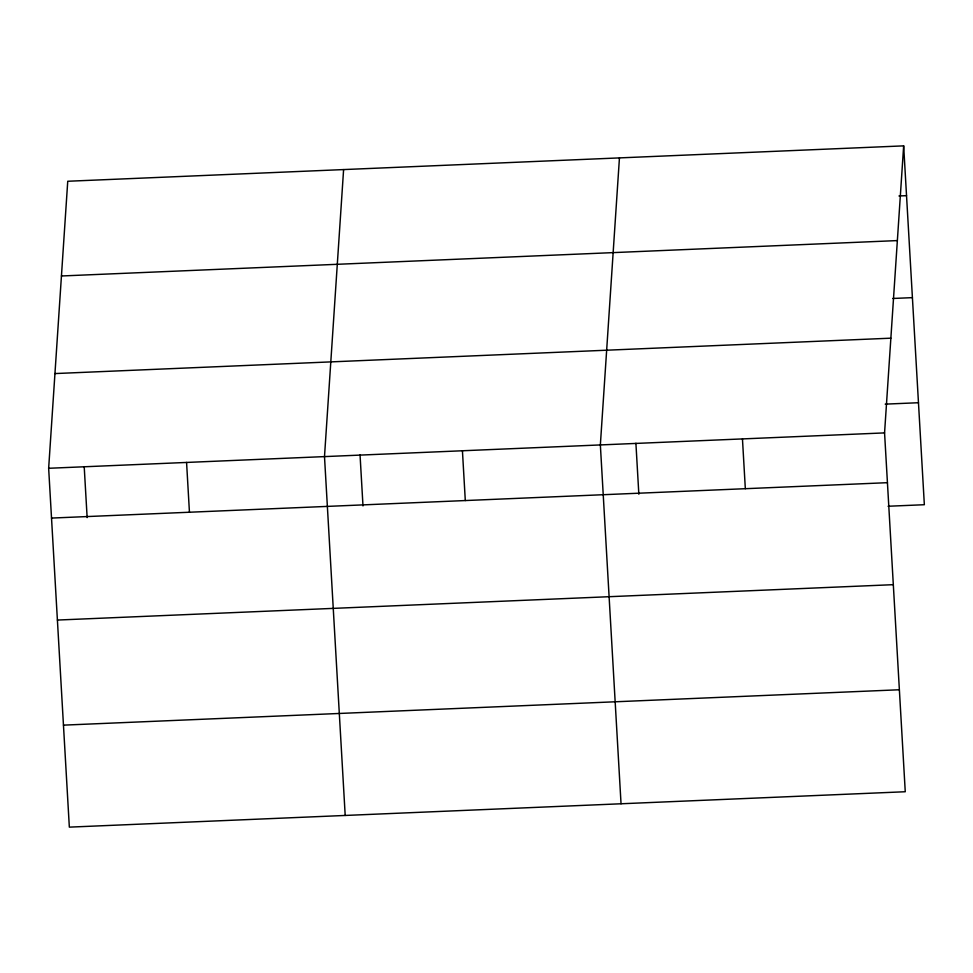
<?xml version="1.0" encoding="UTF-8"?>
<svg xmlns="http://www.w3.org/2000/svg" width="973" height="973" viewBox="0 0 973 973"><rect width="100%" height="100%" fill="white"/><g stroke="black" fill="none" stroke-linecap="round" stroke-linejoin="round"><path stroke-width="1.46" d="M903.662 145.865L884.566 432.9L905.255 791.742L69.338 827.135L48.65 468.281L67.745 181.258L903.662 145.865L924.35 504.719L888.069 506.252M343.603 169.582L324.496 456.605L345.196 815.459M619.448 157.906L600.353 444.929L621.042 803.771M898.967 195.974L906.532 195.658M61.445 275.979L897.361 240.586M892.752 298.48L912.406 297.641M54.95 373.571L890.867 338.178M885.211 404.136L918.463 402.725M48.65 468.281L884.566 432.9M51.52 518.074L887.437 482.681M57.407 620.056L893.311 584.676M63.464 725.14L899.368 689.76M742.46 438.92L745.33 488.701M635.904 443.25L638.847 494.248M462.43 450.767L465.301 500.56M360.046 454.926L362.99 505.924M186.573 462.443L189.443 512.236M84.201 466.602L87.144 517.6"/></g></svg>
